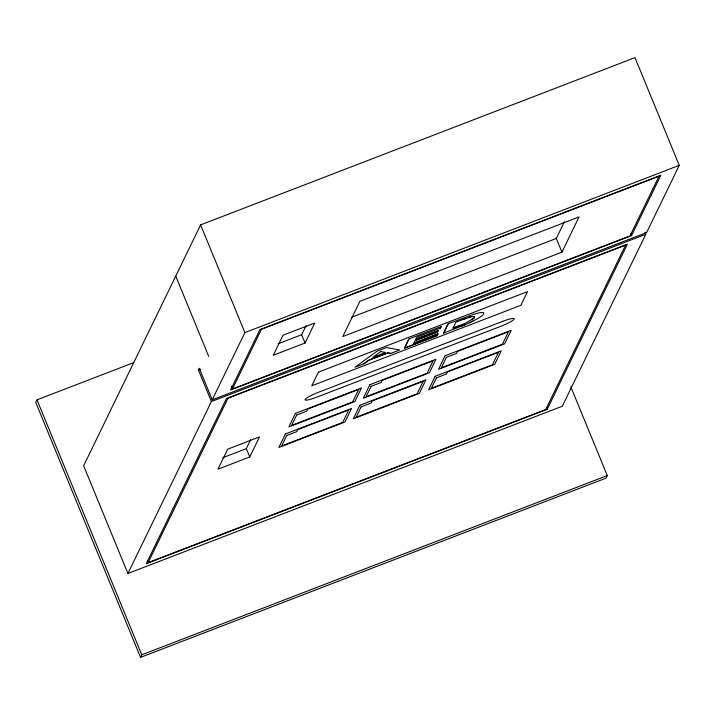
<?xml version="1.0" encoding="UTF-8"?>
<svg xmlns="http://www.w3.org/2000/svg" width="715" height="715" viewBox="0 0 715 715"><rect width="100%" height="100%" fill="white"/><g stroke="black" fill="none" stroke-linecap="round" stroke-linejoin="round"><path stroke-width="1.07" d="M472.195 316.531L474.277 316.539L474.018 318.139M474.537 317.424L474.635 316.87M440.467 328.131L441.173 326.496L440.467 328.131L416.8 337.194L415.808 339.312L438.232 330.696L415.79 339.276M133.848 362.559L36.992 399.846L35.75 402.411L140.524 657.371L606.025 478.138L607.276 475.564L570.793 386.797M127.914 573.484L211.399 401.553L198.43 369.986L199.262 368.27L212.23 399.846L646.601 232.598L679.25 165.362L634.974 57.629L200.611 224.876L83.646 465.76L127.914 573.484L562.285 406.236L645.77 234.306L644.939 232.268M212.23 399.846L244.879 332.609L679.25 165.362M148.148 562.634L227.978 398.228L625.545 245.156L545.715 409.561L148.148 562.634L147.344 560.685M232.464 388.996L261.458 329.284L659.024 176.212L630.031 235.914L232.464 388.996L231.258 386.064M140.524 657.371L141.767 654.806L607.276 475.564M222.749 457.725L246.335 448.645L250.706 439.645M278.081 343.79L301.659 334.709L306.038 325.7M249.75 456.957L259.474 436.937L227.683 449.181L217.968 469.192L249.75 456.957L246.335 448.645M305.073 343.021L314.797 323.001L283.006 335.237L273.291 355.257L305.073 343.021L301.659 334.709M441.191 326.532L408.98 338.892L404.529 348.134L437.267 335.541L438.036 333.878L413.922 343.209L438.036 333.878M413.922 343.209L415.013 340.885L437.455 332.296L438.215 330.652M448.108 323.859L443.622 333.11L448.091 323.815L473.536 314.341M460.237 325.388L453.006 328.122L455.911 322.143L466.001 318.345M564.394 221.82L556.306 238.461L351.691 317.245M561.945 252.163L579.052 216.922L359.895 301.31L342.789 336.55L561.945 252.163L556.1 237.952M547.216 409.257L627.386 244.173L226.467 398.532L146.307 563.626L547.216 409.257L546.412 407.309M631.533 235.61L660.857 175.22L259.947 329.588L230.623 389.979L631.533 235.61L630.728 233.662M453.006 328.122L465.742 323.046L474 318.095M380.8 351.503L372.819 357.384L385.465 352.513L380.818 351.548M364.015 363.747L368.833 360.199L387.771 352.906L390.694 353.425L399.694 350.01L386.556 347.526L377.028 351.19L355.033 367.206L364.015 363.747L368.842 360.244L387.789 352.951L390.712 353.469M471.793 319.828L473.089 318.917M443.604 333.065L465.242 324.717L476.467 319.292A25.454 3.602 -22.3 0 0 482.956 314.931L483.832 313.054A24.998 3.53 -22.3 0 0 479.64 312.768L473.518 314.296M469.353 322.867L473.107 321.08M460.71 326.478L465.224 324.673M198.43 369.986L200.513 369.181M211.399 401.553L645.77 234.306M437.267 335.541L404.511 348.089L408.98 338.892M463.123 319.364L472.213 316.566M468.468 317.523L470.533 316.924M200.611 224.876L244.879 332.609M175.738 276.088L208.744 356.401M36.992 399.846L141.767 654.806M285.428 433.933L278.868 447.447L344.943 422.002L351.512 408.488L285.428 433.933M295.393 413.404L288.833 426.918L354.917 401.473L361.477 387.959L295.393 413.404M286.688 435.533L281.621 445.963L342.691 422.458L348.75 409.963L297.726 429.608L296.725 431.663L286.688 435.533M296.662 415.004L291.595 425.434L352.656 401.928L358.716 389.434L307.691 409.078L306.699 411.134L296.662 415.004M318.389 372.14L311.749 385.823L520.86 305.305L527.509 291.622L318.389 372.14M359.877 405.262L353.308 418.784L419.392 393.339L425.952 379.817L359.877 405.262M369.843 384.733L363.283 398.255L429.358 372.81L435.927 359.288L369.843 384.733M361.138 406.862L356.07 417.301L417.131 393.786L423.2 381.301L372.175 400.945L371.174 403.001L361.138 406.862M371.103 386.332L366.035 396.771L427.096 373.257L433.165 360.771L382.141 380.416L381.14 382.471L371.103 386.332M435.158 376.278L428.598 389.791L494.673 364.346L501.242 350.833L435.158 376.278M445.123 355.748L438.563 369.262L504.647 343.817L511.207 330.303L445.123 355.748M436.418 377.878L431.351 388.317L492.412 364.802L498.48 352.316L447.456 371.961L446.455 374.017L436.418 377.878M446.392 357.348L441.325 367.787L502.386 344.272L508.445 331.787L457.421 351.431L456.429 353.487L446.392 357.348M502.752 321.321L319.06 392.052A13.791 1.948 -22.3 0 0 305.082 399.542A13.791 1.948 -22.3 0 0 316.531 397.254L500.223 326.523A13.791 1.948 -22.3 0 0 514.201 319.033A13.791 1.948 -22.3 0 0 502.752 321.321"/></g></svg>
